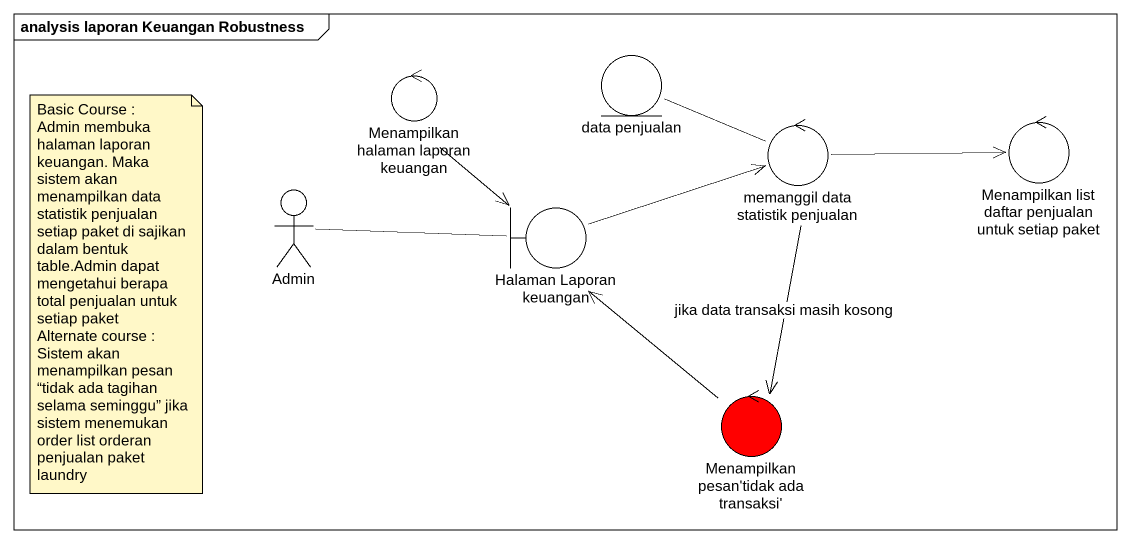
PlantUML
@startuml
mainframe analysis laporan Keuangan Robustness
entity "data penjualan" as data_penjualan
control "Menampilkan halaman laporan keuangan" as Menampilkan_halaman_laporan
control "memanggil data statistik penjualan" as memanggil_data_statistik
control "Menampilkan list daftar penjualan untuk setiap paket" as Menampilkan_list_daftar
actor Admin
boundary "Halaman Laporan keuangan" as Halaman_Laporan_keuangan
control "Menampilkan pesan'tidak ada transaksi'" as Menampilkan_pesan_tidak_ada #FF0000
data_penjualan -right- memanggil_data_statistik
Menampilkan_halaman_laporan --> Halaman_Laporan_keuangan
memanggil_data_statistik -right-> Menampilkan_list_daftar
memanggil_data_statistik --> Menampilkan_pesan_tidak_ada : jika data transaksi masih kosong
Admin -right- Halaman_Laporan_keuangan
Halaman_Laporan_keuangan -right-> memanggil_data_statistik
Menampilkan_pesan_tidak_ada -up-> Halaman_Laporan_keuangan
note as N1
  Basic Course :
  Admin membuka halaman laporan keuangan. Maka sistem akan menampilkan data statistik penjualan setiap paket di sajikan dalam bentuk table.Admin dapat mengetahui berapa total penjualan untuk setiap paket
  Alternate course :
  Sistem akan menampilkan pesan “tidak ada tagihan selama seminggu” jika sistem menemukan order list orderan penjualan paket laundry
end note
@enduml
